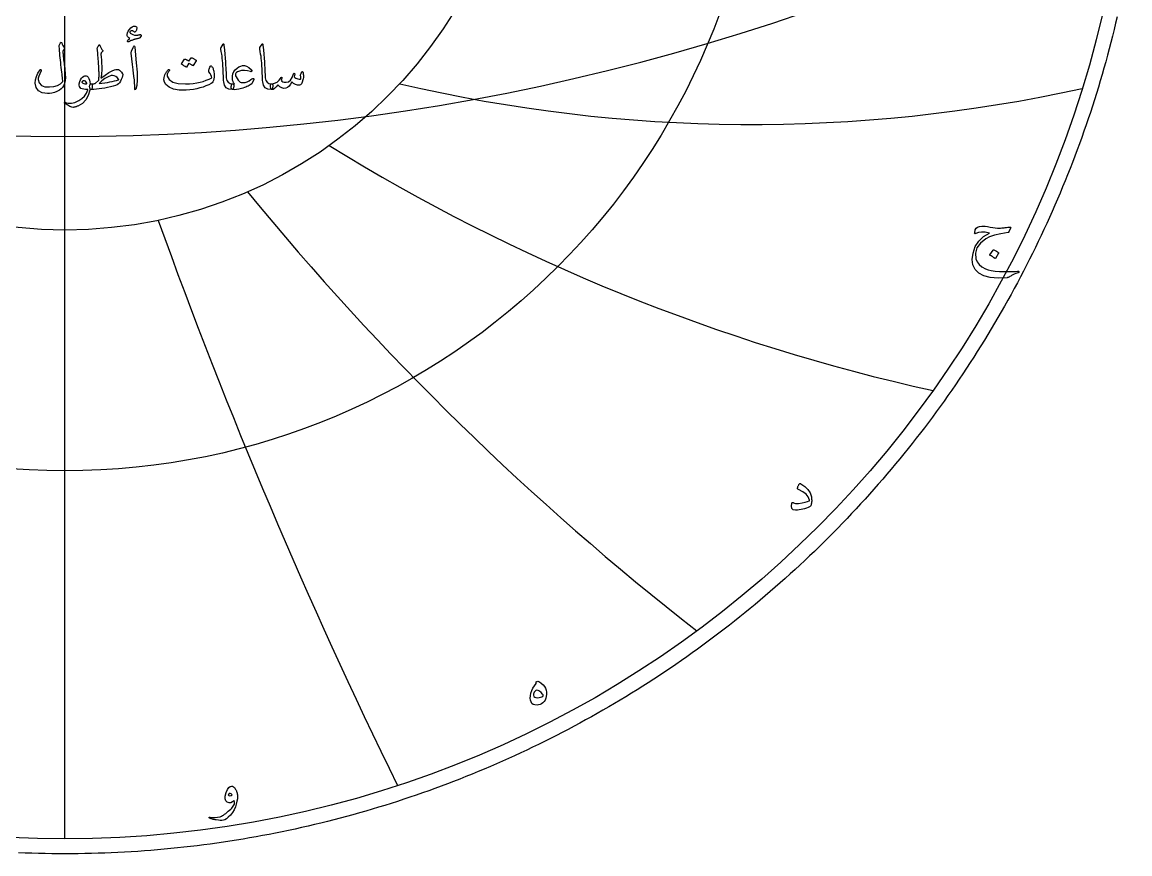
# Model space of a CAD drawing. Header units: millimetres. Extents: x -59 to 59, y -59 to 61.
# Drawn here: x -2.4 to 58.5, y -59.3 to -13.7 of the extents above; entities that cross this region are included whole.
import ezdxf

# ---------------------------------------------------------------- set-up
doc = ezdxf.new("R2010")
doc.units = ezdxf.units.MM
for name, color, linetype in [('CUT_OUTER', 1, 'Continuous'), ('ENGRAVE', 7, 'Continuous'), ('ENGRAVE_FINE', 8, 'Continuous'), ('TEXT', 5, 'Continuous')]:
    doc.layers.add(name, color=color, linetype=linetype)

msp = doc.modelspace()

# ---------------------------------------------------------------- linework, layer by layer
at = {"layer": 'CUT_OUTER'}
msp.add_lwpolyline([(57.8027, -13.3531), (57.7197, -13.7075), (57.6345, -14.0614), (57.5471, -14.4148), (57.4576, -14.7676), (57.3659, -15.1199), (57.272, -15.4716), (57.176, -15.8227), (57.0779, -16.1733), (56.9775, -16.5232), (56.8751, -16.8725), (56.7705, -17.2211), (56.6637, -17.5692), (56.5549, -17.9165), (56.4439, -18.2632), (56.3308, -18.6092), (56.2155, -18.9545), (56.0982, -19.299), (55.9787, -19.6429), (55.8571, -19.986), (55.7334, -20.3283), (55.6076, -20.6699), (55.4798, -21.0108), (55.3498, -21.3508), (55.2177, -21.69), (55.0836, -22.0284), (54.9474, -22.366), (54.8092, -22.7027), (54.6688, -23.0386), (54.5264, -23.3736), (54.382, -23.7077), (54.2355, -24.0409), (54.087, -24.3733), (53.9364, -24.7047), (53.7838, -25.0352), (53.6292, -25.3647), (53.4725, -25.6933), (53.3139, -26.0209), (53.1532, -26.3475), (52.9905, -26.6732), (52.8259, -26.9978), (52.6592, -27.3215), (52.4906, -27.6441), (52.32, -27.9656), (52.1474, -28.2861), (51.9729, -28.6056), (51.7964, -28.9239), (51.6179, -29.2412), (51.4375, -29.5574), (51.2552, -29.8724), (51.0709, -30.1863), (50.8847, -30.4991), (50.6967, -30.8108), (50.5066, -31.1213), (50.3147, -31.4306), (50.1209, -31.7387), (49.9252, -32.0457), (49.7277, -32.3514), (49.5282, -32.6559), (49.3269, -32.9592), (49.1238, -33.2612), (48.9188, -33.562), (48.7119, -33.8616), (48.5032, -34.1598), (48.2927, -34.4568), (48.0804, -34.7525), (47.8662, -35.0468), (47.6503, -35.3399), (47.4325, -35.6316), (47.213, -35.9219), (46.9917, -36.211), (46.7687, -36.4986), (46.5438, -36.7849), (46.3172, -37.0698), (46.0889, -37.3533), (45.8588, -37.6354), (45.6271, -37.9161), (45.3935, -38.1953), (45.1583, -38.4731), (44.9214, -38.7495), (44.6828, -39.0244), (44.4425, -39.2978), (44.2006, -39.5698), (43.9569, -39.8402), (43.7116, -40.1092), (43.4647, -40.3767), (43.2161, -40.6426), (42.966, -40.907), (42.7141, -41.1699), (42.4607, -41.4312), (42.2057, -41.6909), (41.9491, -41.9491), (41.6909, -42.2057), (41.4312, -42.4607), (41.1699, -42.7141), (40.907, -42.966), (40.6426, -43.2161), (40.3767, -43.4647), (40.1092, -43.7116), (39.8402, -43.9569), (39.5698, -44.2006), (39.2978, -44.4425), (39.0244, -44.6828), (38.7495, -44.9214), (38.4731, -45.1583), (38.1953, -45.3935), (37.9161, -45.6271), (37.6354, -45.8588), (37.3533, -46.0889), (37.0698, -46.3172), (36.7849, -46.5438), (36.4986, -46.7687), (36.211, -46.9917), (35.9219, -47.213), (35.6316, -47.4325), (35.3399, -47.6503), (35.0468, -47.8662), (34.7525, -48.0804), (34.4568, -48.2927), (34.1598, -48.5032), (33.8616, -48.7119), (33.562, -48.9188), (33.2612, -49.1238), (32.9592, -49.3269), (32.6559, -49.5282), (32.3514, -49.7277), (32.0457, -49.9252), (31.7387, -50.1209), (31.4306, -50.3147), (31.1213, -50.5066), (30.8108, -50.6967), (30.4991, -50.8847), (30.1863, -51.0709), (29.8724, -51.2552), (29.5574, -51.4375), (29.2412, -51.6179), (28.9239, -51.7964), (28.6056, -51.9729), (28.2861, -52.1474), (27.9656, -52.32), (27.6441, -52.4906), (27.3215, -52.6592), (26.9978, -52.8259), (26.6732, -52.9905), (26.3475, -53.1532), (26.0209, -53.3139), (25.6933, -53.4725), (25.3647, -53.6292), (25.0352, -53.7838), (24.7047, -53.9364), (24.3733, -54.087), (24.0409, -54.2355), (23.7077, -54.382), (23.3736, -54.5264), (23.0386, -54.6688), (22.7027, -54.8092), (22.366, -54.9474), (22.0284, -55.0836), (21.69, -55.2177), (21.3508, -55.3498), (21.0108, -55.4798), (20.6699, -55.6076), (20.3283, -55.7334), (19.986, -55.8571), (19.6429, -55.9787), (19.299, -56.0982), (18.9545, -56.2155), (18.6092, -56.3308), (18.2632, -56.4439), (17.9165, -56.5549), (17.5692, -56.6637), (17.2211, -56.7705), (16.8725, -56.8751), (16.5232, -56.9775), (16.1733, -57.0779), (15.8227, -57.176), (15.4716, -57.272), (15.1199, -57.3659), (14.7676, -57.4576), (14.4148, -57.5471), (14.0614, -57.6345), (13.7075, -57.7197), (13.3531, -57.8027), (12.9982, -57.8835), (12.6428, -57.9622), (12.2869, -58.0387), (11.9305, -58.113), (11.5737, -58.1851), (11.2165, -58.255), (10.8588, -58.3227), (10.5008, -58.3883), (10.1423, -58.4516), (9.7835, -58.5127), (9.4243, -58.5717), (9.0647, -58.6284), (8.7048, -58.6829), (8.3446, -58.7352), (7.984, -58.7853), (7.6232, -58.8332), (7.262, -58.8788), (6.9006, -58.9223), (6.5389, -58.9635), (6.177, -59.0025), (5.8149, -59.0393), (5.4525, -59.0739), (5.0899, -59.1062), (4.7272, -59.1364), (4.3642, -59.1643), (4.0011, -59.1899), (3.6379, -59.2134), (3.2745, -59.2346), (2.9109, -59.2535), (2.5473, -59.2703), (2.1836, -59.2848), (1.8198, -59.2971), (1.4559, -59.3071), (1.092, -59.3149), (0.728, -59.3205), (0.364, -59.3239), (0, -59.325), (-0.364, -59.3239), (-0.728, -59.3205), (-1.092, -59.3149), (-1.4559, -59.3071), (-1.8198, -59.2971), (-2.1836, -59.2848), (-2.5473, -59.2703)], dxfattribs=at)
at = {"layer": 'ENGRAVE'}
for points in [[(0, -58.5), (0, 58.5)], [(0, -58.5), (0, -25.0665)]]:
    msp.add_lwpolyline(points, dxfattribs=at)
for radius in [58.5, 38.2935, 25.0665]:
    msp.add_circle((0, 0), radius, dxfattribs=at)
for centre, radius, start, end in [((37.7163, 65.3265), 84.5959, 256.794575, 282.402019), ((70.8593, 70.8593), 107.2776, 238.319809, 257.525392), ((129.8383, 74.9622), 154.7375, 219.263991, 232.067713), ((289.1797, 77.4855), 301.82, 199.75652, 206.158381)]:
    msp.add_arc(centre, radius, start, end, dxfattribs=at)
at = {"layer": 'ENGRAVE_FINE'}
msp.add_arc((0, 104.4492), 124.3836, 242.077896, 297.922104, dxfattribs=at)
at = {"layer": 'TEXT'}
for points in [[(4.0582, -14.5482), (4.0131, -14.5566), (3.9713, -14.5646), (3.9327, -14.5722), (3.8973, -14.5793), (3.8654, -14.5862), (3.8372, -14.5931), (3.8127, -14.6001), (3.7918, -14.607), (3.7706, -14.6149), (3.7451, -14.6247), (3.7153, -14.6365), (3.6811, -14.6502), (3.6426, -14.6661), (3.5998, -14.6844), (3.5527, -14.705), (3.5012, -14.7281), (3.4802, -14.735), (3.4623, -14.735), (3.4474, -14.7281), (3.4355, -14.7142), (3.4283, -14.6803), (3.4484, -14.6407), (3.4958, -14.5955), (3.5704, -14.5447), (3.5133, -14.5123), (3.4701, -14.4772), (3.4406, -14.4396), (3.4251, -14.3994), (3.4221, -14.3235), (3.4406, -14.2411), (3.4809, -14.1523), (3.5427, -14.0569), (3.6164, -13.9715), (3.6923, -13.9125), (3.7704, -13.8798), (3.8506, -13.8735), (3.8954, -13.8848), (3.9259, -13.9081), (3.9421, -13.9436), (3.944, -13.9912), (3.9362, -14.0426), (3.9233, -14.0898), (3.9051, -14.1326), (3.8818, -14.1711), (3.8584, -14.1981), (3.8368, -14.21), (3.8169, -14.2067), (3.7987, -14.1884), (3.778, -14.1609), (3.7538, -14.1408), (3.7261, -14.128), (3.6949, -14.1226), (3.6623, -14.1226), (3.6335, -14.1295), (3.6087, -14.1434), (3.5877, -14.1641), (3.5723, -14.1892), (3.5678, -14.2126), (3.5741, -14.2342), (3.5911, -14.2541), (3.6551, -14.3015), (3.733, -14.3363), (3.8247, -14.3585), (3.9302, -14.3683), (3.9394, -14.3679), (3.9497, -14.367), (3.961, -14.3653), (3.9734, -14.3631), (3.987, -14.3604), (4.0015, -14.3575), (4.0172, -14.3543), (4.034, -14.351), (4.0521, -14.3476), (4.0686, -14.3445), (4.0833, -14.3416), (4.0963, -14.3389), (4.1077, -14.3366), (4.1179, -14.335), (4.1267, -14.334), (4.1343, -14.3337), (4.1486, -14.3352), (4.1603, -14.3397), (4.1693, -14.3473), (4.1758, -14.3579), (4.1799, -14.3681), (4.1819, -14.3778), (4.1817, -14.3871), (4.1793, -14.3959), (4.1458, -14.4587), (4.1144, -14.5049), (4.0852, -14.5348), (4.0582, -14.5482)], [(-0.2456, -14.7834), (-0.2396, -14.7728), (-0.2318, -14.7653), (-0.2223, -14.7607), (-0.211, -14.7592), (-0.1998, -14.7612), (-0.1903, -14.767), (-0.1825, -14.7767), (-0.1764, -14.7903), (-0.1442, -14.8697), (-0.1098, -14.9382), (-0.0733, -14.996), (-0.0346, -15.0429), (-0.0231, -15.0598), (-0.0199, -15.0792), (-0.0249, -15.1013), (-0.0381, -15.1259), (-0.0465, -15.1378), (-0.0545, -15.1493), (-0.0621, -15.1603), (-0.0692, -15.1709), (-0.0759, -15.1809), (-0.0822, -15.1899), (-0.088, -15.1982), (-0.0934, -15.2055), (-0.1025, -15.2189), (-0.109, -15.2349), (-0.1129, -15.2535), (-0.1142, -15.2747), (-0.1101, -15.3345), (-0.1047, -15.3997), (-0.098, -15.4703), (-0.09, -15.5463), (-0.0809, -15.6277), (-0.0709, -15.7145), (-0.0601, -15.8067), (-0.0484, -15.9044), (-0.0354, -16.0018), (-0.0238, -16.0933), (-0.0137, -16.1791), (-0.0052, -16.259), (0.0021, -16.3333), (0.0082, -16.4021), (0.0133, -16.4656), (0.0173, -16.5236), (0.0218, -16.6955), (0.0078, -16.8584), (-0.0249, -17.0121), (-0.0761, -17.1568), (-0.1261, -17.2417), (-0.2033, -17.3202), (-0.3077, -17.3922), (-0.4394, -17.4578), (-0.5821, -17.512), (-0.7162, -17.5503), (-0.8416, -17.5726), (-0.9583, -17.5788), (-1.2507, -17.5386), (-1.46, -17.4284), (-1.5863, -17.248), (-1.6295, -16.9976), (-1.6144, -16.811), (-1.5655, -16.6283), (-1.4829, -16.4495), (-1.3666, -16.2745), (-1.3577, -16.2644), (-1.3484, -16.2581), (-1.3387, -16.2557), (-1.3285, -16.2573), (-1.3177, -16.2614), (-1.3095, -16.2668), (-1.3039, -16.2735), (-1.3008, -16.2815), (-1.2987, -16.2934), (-1.2991, -16.3048), (-1.3021, -16.3158), (-1.3078, -16.3264), (-1.3871, -16.481), (-1.4418, -16.6127), (-1.4719, -16.7215), (-1.4773, -16.8073), (-1.4195, -16.9922), (-1.2948, -17.1213), (-1.103, -17.1946), (-0.8442, -17.2121), (-0.6108, -17.1868), (-0.4126, -17.1282), (-0.2493, -17.0363), (-0.1211, -16.9111), (-0.1238, -16.8507), (-0.1284, -16.7801), (-0.135, -16.6993), (-0.1436, -16.6084), (-0.1543, -16.5071), (-0.1674, -16.3952), (-0.1828, -16.2727), (-0.2007, -16.1396), (-0.2175, -16.0023), (-0.2335, -15.8672), (-0.2487, -15.7342), (-0.2629, -15.6034), (-0.2761, -15.4747), (-0.288, -15.3482), (-0.2986, -15.2239), (-0.3079, -15.1017), (-0.3217, -14.9841), (-0.3211, -14.9707), (-0.3192, -14.9581), (-0.3159, -14.9465), (-0.3114, -14.9357)], [(1.8648, -14.908), (1.873, -14.8991), (1.8803, -14.8933), (1.8868, -14.8905), (1.8924, -14.8907), (1.8991, -14.8937), (1.9054, -14.8993), (1.9113, -14.9075), (1.9167, -14.9184), (1.9386, -14.9651), (1.9595, -15.0083), (1.9793, -15.0481), (1.998, -15.0844), (2.0158, -15.1169), (2.033, -15.145), (2.0495, -15.1687), (2.0654, -15.1882), (2.0771, -15.2042), (2.081, -15.2211), (2.0771, -15.2388), (2.0654, -15.2574), (1.9962, -15.3439), (1.9874, -15.3588), (1.9815, -15.3759), (1.9787, -15.3951), (1.9789, -15.4165), (1.9902, -15.5798), (1.9997, -15.7236), (2.0075, -15.8479), (2.0135, -15.9528), (2.0181, -16.0384), (2.0213, -16.105), (2.0233, -16.1526), (2.0239, -16.1811), (2.0232, -16.2655), (2.0209, -16.3455), (2.0171, -16.4212), (2.0118, -16.4925), (2.0052, -16.5595), (1.9975, -16.6222), (1.9888, -16.6806), (1.9789, -16.7347), (2.214, -16.5548), (2.4174, -16.4164), (2.5894, -16.3195), (2.7297, -16.2642), (2.7922, -16.2495), (2.8482, -16.2434), (2.8977, -16.246), (2.9407, -16.2573), (3.0015, -16.2888), (3.0592, -16.3386), (3.1139, -16.4064), (3.1656, -16.4925), (3.1736, -16.5131), (3.1768, -16.5366), (3.1753, -16.5632), (3.1691, -16.5928), (3.1347, -16.6992), (3.0938, -16.8004), (3.0465, -16.8964), (2.9926, -16.9872), (2.9403, -17.0456), (2.8663, -17.0962), (2.7708, -17.139), (2.6536, -17.1741), (2.4967, -17.2088), (2.3409, -17.2402), (2.1862, -17.2684), (2.0326, -17.2934), (1.8802, -17.3149), (1.7294, -17.3328), (1.5801, -17.3469), (1.4323, -17.3574), (1.4157, -17.3527), (1.4003, -17.3384), (1.3862, -17.3146), (1.3735, -17.2813), (1.3622, -17.2404), (1.3562, -17.2009), (1.3553, -17.1626), (1.3597, -17.1256), (1.3694, -17.0934), (1.3847, -17.0694), (1.4057, -17.0536), (1.4323, -17.0461), (1.4677, -17.0441), (1.5011, -17.0417), (1.5325, -17.0389), (1.562, -17.0357), (1.5896, -17.0324), (1.6152, -17.0296), (1.6389, -17.0272), (1.6606, -17.0253), (1.8544, -16.8385), (1.8561, -16.8304), (1.8578, -16.8199), (1.8596, -16.807), (1.8613, -16.7918), (1.863, -16.7741), (1.8648, -16.7541), (1.8665, -16.7318), (1.8682, -16.707), (1.8697, -16.6801), (1.8708, -16.6512), (1.8715, -16.6204), (1.8717, -16.5876), (1.8717, -16.5532), (1.8717, -16.5172), (1.8717, -16.4796), (1.8717, -16.4406), (1.8713, -16.3965), (1.87, -16.3437), (1.8678, -16.2823), (1.8648, -16.2123), (1.8609, -16.134), (1.8561, -16.0479), (1.8505, -15.9541), (1.844, -15.8525), (1.8291, -15.6269), (1.8155, -15.4486), (1.8031, -15.3173), (1.7921, -15.2332), (1.7832, -15.1791), (1.7774, -15.138), (1.7746, -15.1099), (1.7748, -15.0948), (1.7853, -15.0663), (1.796, -15.0394), (1.8069, -15.0144), (1.8181, -14.991), (1.8294, -14.969), (1.841, -14.9478), (1.8528, -14.9274), (1.8648, -14.908)], [(3.7434, -15.0394), (3.7765, -14.9754), (3.8031, -14.953), (3.8232, -14.972), (3.8368, -15.0325), (3.9164, -15.8801), (3.9637, -16.4004), (3.9743, -16.816), (3.9481, -17.1269), (3.8852, -17.3332), (3.8738, -17.3501), (3.8636, -17.3592), (3.8547, -17.3605), (3.8472, -17.354), (3.8411, -17.3438), (3.8368, -17.3306), (3.8342, -17.3144), (3.8333, -17.2952), (3.8333, -17.1453), (3.8264, -16.9864), (3.8126, -16.8184), (3.7918, -16.6413), (3.7873, -16.595), (3.7736, -16.47), (3.7509, -16.2663), (3.7192, -15.9839), (3.643, -15.3577), (3.6413, -15.3244), (3.643, -15.2937), (3.6482, -15.2656), (3.6569, -15.2401)], [(8.6838, -14.8665), (8.6905, -14.8561), (8.6968, -14.8492), (8.7026, -14.8457), (8.708, -14.8457), (8.7162, -14.8502), (8.7236, -14.8639), (8.7301, -14.8866), (8.7357, -14.9184), (8.7642, -15.1768), (8.7876, -15.4157), (8.8057, -15.6352), (8.8187, -15.8352), (8.827, -16.0062), (8.8347, -16.1595), (8.8417, -16.2951), (8.8481, -16.4129), (8.8536, -16.5131), (8.8581, -16.5954), (8.8614, -16.6601), (8.8637, -16.707), (8.8944, -16.8476), (8.9623, -16.9509), (9.0674, -17.0171), (9.2097, -17.0461), (9.2492, -17.0564), (9.2745, -17.0807), (9.2856, -17.1187), (9.2823, -17.1706), (9.2661, -17.2523), (9.2486, -17.3107), (9.2298, -17.3458), (9.2097, -17.3574), (9.0094, -17.331), (8.862, -17.2519), (8.7673, -17.12), (8.7253, -16.9353), (8.7187, -16.847), (8.7128, -16.7585), (8.7075, -16.6697), (8.7028, -16.5807), (8.6986, -16.4915), (8.6946, -16.4021), (8.6908, -16.3125), (8.6872, -16.2227), (8.6808, -16.0513), (8.6717, -15.897), (8.66, -15.7598), (8.6457, -15.6397), (8.6289, -15.5243), (8.6094, -15.4014), (8.5874, -15.2709), (8.5627, -15.1329), (8.5595, -15.108), (8.5601, -15.0853), (8.5646, -15.0647), (8.5731, -15.0464)], [(10.8253, -14.8665), (10.832, -14.8561), (10.8383, -14.8492), (10.8441, -14.8457), (10.8495, -14.8457), (10.8578, -14.8502), (10.8651, -14.8639), (10.8716, -14.8866), (10.8772, -14.9184), (10.9058, -15.1768), (10.9291, -15.4157), (10.9473, -15.6352), (10.9603, -15.8352), (10.9686, -16.0062), (10.9763, -16.1595), (10.9833, -16.2951), (10.9897, -16.4129), (10.9952, -16.5131), (10.9996, -16.5954), (11.003, -16.6601), (11.0052, -16.707), (11.0359, -16.8476), (11.1038, -16.9509), (11.2089, -17.0171), (11.3512, -17.0461), (11.3908, -17.0564), (11.4161, -17.0807), (11.4271, -17.1187), (11.4239, -17.1706), (11.4076, -17.2523), (11.3901, -17.3107), (11.3713, -17.3458), (11.3512, -17.3574), (11.151, -17.331), (11.0035, -17.2519), (10.9088, -17.12), (10.8668, -16.9353), (10.8603, -16.847), (10.8543, -16.7585), (10.849, -16.6697), (10.8444, -16.5807), (10.8401, -16.4915), (10.8361, -16.4021), (10.8324, -16.3125), (10.8288, -16.2227), (10.8223, -16.0513), (10.8132, -15.897), (10.8015, -15.7598), (10.7873, -15.6397), (10.7704, -15.5243), (10.7509, -15.4014), (10.7289, -15.2709), (10.7042, -15.1329), (10.701, -15.108), (10.7016, -15.0853), (10.7062, -15.0647), (10.7146, -15.0464)], [(6.9263, -15.6103), (6.9306, -15.606), (6.9367, -15.6034), (6.9444, -15.6025), (6.954, -15.6034), (6.988, -15.6161), (7.021, -15.6302), (7.0529, -15.6455), (7.0837, -15.6622), (7.1136, -15.6803), (7.1429, -15.7002), (7.1716, -15.7219), (7.1996, -15.7452), (7.205, -15.7524), (7.2074, -15.7599), (7.2067, -15.7679), (7.203, -15.7764), (7.037, -16.0393), (7.0324, -16.0428), (7.0257, -16.0428), (7.0169, -16.0393), (7.0058, -16.0324), (6.9983, -16.026), (6.986, -16.0172), (6.9689, -16.0061), (6.947, -15.9926), (6.9202, -15.9765), (6.8882, -15.9576), (6.851, -15.9358), (6.8086, -15.9113), (6.6772, -16.1154), (6.6711, -16.1217), (6.6633, -16.1232), (6.6538, -16.1199), (6.6426, -16.1119), (6.6329, -16.105), (6.6175, -16.0946), (6.5965, -16.0808), (6.5699, -16.0635), (6.5373, -16.0428), (6.4981, -16.0185), (6.4525, -15.9909), (6.4004, -15.9597), (6.395, -15.9545), (6.3926, -15.9493), (6.3933, -15.9441), (6.3969, -15.939), (6.5665, -15.6864), (6.5708, -15.6821), (6.5768, -15.6795), (6.5846, -15.6786), (6.5941, -15.6795), (6.6231, -15.6889), (6.6512, -15.6998), (6.6785, -15.7122), (6.7049, -15.7262), (6.7304, -15.7414), (6.755, -15.7578), (6.7788, -15.7752), (6.8017, -15.7937)], [(8.0541, -16.0704), (8.0774, -16.0996), (8.0987, -16.1318), (8.118, -16.1671), (8.1354, -16.2054), (8.1509, -16.2464), (8.1644, -16.2901), (8.176, -16.3364), (8.1856, -16.3853), (8.1981, -16.4834), (8.2012, -16.5807), (8.1947, -16.6772), (8.1787, -16.7727), (8.1545, -16.8579), (8.1233, -16.9267), (8.0853, -16.979), (8.0403, -17.0149), (7.8976, -17.0904), (7.7462, -17.1576), (7.5862, -17.2167), (7.4175, -17.2675), (7.2402, -17.3096), (7.0543, -17.3427), (6.8597, -17.3667), (6.6564, -17.3816), (6.2754, -17.3778), (5.9628, -17.3246), (5.7184, -17.2221), (5.5424, -17.0703), (5.4702, -16.9516), (5.4369, -16.8238), (5.4425, -16.6869), (5.487, -16.5409), (5.5021, -16.5095), (5.5195, -16.4774), (5.5393, -16.4446), (5.5614, -16.4112), (5.586, -16.3772), (5.6129, -16.3424), (5.6422, -16.3071), (5.6739, -16.2711), (5.6845, -16.2609), (5.6955, -16.2547), (5.707, -16.2523), (5.7188, -16.2538), (5.7268, -16.2568), (5.7336, -16.2624), (5.739, -16.2707), (5.7431, -16.2815), (5.745, -16.2916), (5.7439, -16.3014), (5.7398, -16.3107), (5.7327, -16.3195), (5.7031, -16.3548), (5.6765, -16.3913), (5.6529, -16.4292), (5.6324, -16.4683), (5.6183, -16.5057), (5.6107, -16.5418), (5.6097, -16.5766), (5.6151, -16.6101), (5.7232, -16.8058), (5.9264, -16.9431), (6.2248, -17.0221), (6.6184, -17.0426), (6.8347, -17.0343), (7.0409, -17.0162), (7.2369, -16.9884), (7.4227, -16.9509), (7.5986, -16.9037), (7.7648, -16.8467), (7.9213, -16.78), (8.068, -16.7035), (8.0537, -16.6322), (8.0213, -16.5531), (7.9707, -16.4661), (7.9019, -16.3714), (7.8997, -16.3623), (7.9002, -16.3455), (7.9032, -16.3208), (7.9088, -16.2884), (7.9103, -16.2851), (7.9114, -16.2823), (7.9121, -16.28), (7.9123, -16.278), (7.9235, -16.2339), (7.94, -16.1846), (7.9616, -16.1301), (7.9884, -16.0704), (8.0003, -16.0523), (8.0152, -16.0462), (8.0332, -16.0523), (8.0541, -16.0704)], [(10.3756, -16.7935), (10.2822, -17.0011), (10.2703, -17.0216), (10.2588, -17.0383), (10.2478, -17.051), (10.2372, -17.0599), (10.1833, -17.0968), (10.1256, -17.1313), (10.064, -17.1634), (9.9985, -17.1931), (9.9293, -17.2209), (9.8566, -17.2472), (9.7805, -17.2719), (9.7009, -17.2952), (9.5522, -17.3315), (9.4207, -17.354), (9.3065, -17.3626), (9.2097, -17.3574), (9.1727, -17.3406), (9.1483, -17.3073), (9.1364, -17.2575), (9.137, -17.1914), (9.1459, -17.1317), (9.1586, -17.0876), (9.1753, -17.059), (9.1958, -17.0461), (9.1993, -17.0461), (9.2027, -17.0461), (9.2062, -17.0461), (9.2097, -17.0461), (9.2354, -17.0487), (9.2607, -17.0495), (9.2856, -17.0487), (9.31, -17.0461), (9.268, -16.984), (9.2356, -16.9155), (9.2127, -16.8404), (9.1993, -16.7589), (9.1973, -16.6129), (9.2226, -16.483), (9.2752, -16.369), (9.355, -16.2711), (9.4577, -16.1796), (9.5582, -16.1093), (9.6566, -16.0603), (9.7528, -16.0324), (9.8566, -16.0326), (9.9743, -16.0713), (10.1057, -16.1485), (10.251, -16.2642), (10.2675, -16.2821), (10.2752, -16.3014), (10.2744, -16.3219), (10.2649, -16.3437), (10.2512, -16.3606), (10.2346, -16.3697), (10.2149, -16.371), (10.1922, -16.3645), (10.0294, -16.3174), (9.8661, -16.3005), (9.7024, -16.3139), (9.5383, -16.3576), (9.4732, -16.385), (9.4233, -16.4155), (9.3885, -16.449), (9.3688, -16.4856), (9.364, -16.5319), (9.3775, -16.5911), (9.409, -16.6633), (9.4588, -16.7485), (9.5193, -16.8346), (9.5764, -16.899), (9.63, -16.9418), (9.6802, -16.963), (9.7894, -16.9738), (9.899, -16.9613), (10.0091, -16.9254), (10.1196, -16.8662), (10.2199, -16.797), (10.2718, -16.7641), (10.3133, -16.7451), (10.3444, -16.7399), (10.3652, -16.7485), (10.3736, -16.7591), (10.3782, -16.7701), (10.3788, -16.7816), (10.3756, -16.7935)], [(13.0291, -16.3714), (13.0367, -16.3662), (13.0456, -16.368), (13.0557, -16.3766), (13.0672, -16.3922), (13.0795, -16.4186), (13.0888, -16.4562), (13.0951, -16.505), (13.0983, -16.5652), (13.0994, -16.6335), (13.0957, -16.7001), (13.0873, -16.765), (13.0741, -16.8281), (13.0356, -16.9509), (12.9928, -17.0391), (12.9457, -17.0928), (12.8942, -17.1118), (12.7725, -17.1047), (12.6598, -17.0729), (12.5563, -17.0164), (12.4618, -16.9353), (12.3969, -17.0631), (12.3199, -17.1628), (12.2308, -17.2344), (12.1296, -17.2779), (12.0235, -17.2874), (11.916, -17.2606), (11.8072, -17.1974), (11.6972, -17.098), (11.6081, -17.2115), (11.5207, -17.2926), (11.4351, -17.3412), (11.3512, -17.3574), (11.3343, -17.3479), (11.3183, -17.3194), (11.3032, -17.2718), (11.2889, -17.2052), (11.2837, -17.1395), (11.2924, -17.091), (11.3149, -17.0599), (11.3512, -17.0461), (11.5108, -17.0099), (11.6505, -16.9397), (11.7703, -16.8352), (11.8702, -16.6966), (11.8756, -16.6891), (11.8814, -16.6837), (11.8877, -16.6804), (11.8944, -16.6793), (11.9026, -16.6802), (11.9099, -16.6828), (11.9164, -16.6871), (11.922, -16.6932), (11.9253, -16.7118), (11.9177, -16.7433), (11.8993, -16.7879), (11.8702, -16.8454), (11.9084, -16.8897), (11.9679, -16.9224), (12.0485, -16.9433), (12.1504, -16.9526), (12.2773, -16.926), (12.3882, -16.8393), (12.4832, -16.6925), (12.5621, -16.4856), (12.566, -16.475), (12.5707, -16.4674), (12.5764, -16.4629), (12.5828, -16.4614), (12.5926, -16.4622), (12.601, -16.4648), (12.6081, -16.4692), (12.614, -16.4752), (12.6183, -16.4839), (12.6209, -16.4925), (12.6218, -16.5012), (12.6209, -16.5098), (12.5863, -16.6551), (12.6267, -16.691), (12.6754, -16.7226), (12.7323, -16.7498), (12.7973, -16.7727), (12.8607, -16.7877), (12.9089, -16.7909), (12.942, -16.7825), (12.96, -16.7624), (12.9658, -16.7317), (12.9625, -16.688), (12.9502, -16.6313), (12.9288, -16.5617), (12.9325, -16.542), (12.9504, -16.5038), (12.9827, -16.4469), (13.0291, -16.3714)], [(1.3631, -17.3955), (1.282, -17.6803), (1.146, -17.9188), (0.9551, -18.111), (0.7092, -18.2569), (0.6749, -18.2718), (0.6409, -18.2851), (0.6074, -18.2968), (0.5743, -18.3071), (0.5419, -18.3157), (0.5103, -18.3222), (0.4796, -18.3269), (0.4498, -18.3296), (0.3754, -18.319), (0.2768, -18.2803), (0.154, -18.2135), (0.0069, -18.1186), (-0.0089, -18.1049), (-0.0182, -18.0917), (-0.021, -18.079), (-0.0173, -18.0667), (-0.0091, -18.0571), (0.0017, -18.0528), (0.0151, -18.0537), (0.0311, -18.0597), (0.184, -18.1093), (0.3555, -18.109), (0.5455, -18.0591), (0.7542, -17.9594), (0.9246, -17.8437), (1.0656, -17.7077), (1.1772, -17.5514), (1.2593, -17.3747), (1.2587, -17.3685), (1.2567, -17.3635), (1.2535, -17.3598), (1.2489, -17.3574), (1.1298, -17.3505), (1.0284, -17.3367), (0.9447, -17.3159), (0.8788, -17.2882), (0.8277, -17.2454), (0.7957, -17.1862), (0.7828, -17.1105), (0.7888, -17.0184), (0.7908, -17.0062), (0.7931, -16.9937), (0.7959, -16.9811), (0.7992, -16.9682), (0.8029, -16.9549), (0.807, -16.941), (0.8115, -16.9264), (0.8165, -16.9111), (0.8571, -16.8123), (0.9064, -16.7304), (0.9644, -16.6653), (1.031, -16.6171), (1.0991, -16.5907), (1.1616, -16.5911), (1.2185, -16.6184), (1.2697, -16.6724), (1.3145, -16.7477), (1.3484, -16.835), (1.3715, -16.9345), (1.3839, -17.0461), (1.3907, -17.0459), (1.3973, -17.0456), (1.4037, -17.0451), (1.4098, -17.0443), (1.416, -17.0436), (1.4224, -17.043), (1.429, -17.0427), (1.4358, -17.0426), (1.4591, -17.0476), (1.4773, -17.0625), (1.4903, -17.0874), (1.498, -17.1222), (1.5013, -17.1604), (1.5006, -17.1991), (1.4961, -17.2383), (1.4877, -17.2779), (1.4766, -17.3127), (1.4643, -17.3375), (1.4507, -17.3525), (1.4358, -17.3574), (1.37, -17.3574), (1.3696, -17.3637), (1.3683, -17.3721), (1.3661, -17.3827), (1.3631, -17.3955)], [(1.197, -17.008), (1.1607, -16.9446), (1.1209, -16.8999), (1.0777, -16.8737), (1.031, -16.8662), (1.0031, -16.8735), (0.9782, -16.8852), (0.9564, -16.9012), (0.9376, -16.9215), (0.9315, -16.9323), (0.9307, -16.944), (0.935, -16.9565), (0.9445, -16.9699), (0.9802, -17.0013), (1.0318, -17.0227), (1.0995, -17.0342), (1.1832, -17.0357), (1.1919, -17.0339), (1.197, -17.0288), (1.1988, -17.0201), (1.197, -17.008)], [(2.6086, -16.5755), (2.5911, -16.5762), (2.5731, -16.5781), (2.5548, -16.5814), (2.5359, -16.5859), (2.366, -16.6527), (2.1986, -16.7459), (2.0339, -16.8655), (1.8717, -17.0115), (2.0336, -16.9963), (2.1874, -16.9786), (2.3329, -16.9583), (2.4702, -16.9353), (2.5993, -16.9096), (2.7202, -16.8809), (2.8328, -16.8491), (2.9373, -16.8143), (2.947, -16.8102), (2.952, -16.8047), (2.9522, -16.798), (2.9476, -16.79), (2.8733, -16.6988), (2.792, -16.6326), (2.7037, -16.5915), (2.6086, -16.5755)], [(51.9488, -24.9718), (51.8603, -25.1711), (51.8522, -25.1842), (51.8427, -25.1941), (51.8319, -25.2008), (51.8197, -25.2043), (51.4103, -25.2689), (51.0678, -25.3482), (50.7922, -25.4423), (50.5834, -25.5512), (50.2907, -25.7899), (50.1028, -26.0521), (50.0195, -26.3379), (50.0409, -26.6472), (50.106, -26.8146), (50.2162, -26.9627), (50.3717, -27.0914), (50.5724, -27.2007), (50.7133, -27.2496), (50.8888, -27.2893), (51.0989, -27.3198), (51.3436, -27.341), (51.4737, -27.3472), (51.602, -27.3511), (51.7283, -27.3527), (51.8529, -27.352), (51.9751, -27.3493), (52.0946, -27.3447), (52.2113, -27.3382), (52.3253, -27.3299), (52.352, -27.3281), (52.3732, -27.3299), (52.3889, -27.3354), (52.3991, -27.3447), (52.4046, -27.356), (52.4064, -27.3677), (52.4046, -27.38), (52.3991, -27.3926), (52.395, -27.3994), (52.3903, -27.4051), (52.3849, -27.4096), (52.3788, -27.4129), (52.3722, -27.4158), (52.3654, -27.4189), (52.3584, -27.4223), (52.3511, -27.4259), (52.2448, -27.4598), (52.1509, -27.495), (52.0695, -27.5317), (52.0005, -27.5698), (51.9563, -27.5972), (51.9161, -27.6205), (51.8798, -27.6397), (51.8474, -27.6547), (51.8193, -27.6662), (51.7962, -27.6749), (51.7778, -27.6809), (51.7643, -27.6842), (51.2597, -27.7029), (50.8307, -27.6666), (50.4773, -27.5755), (50.1996, -27.4295), (49.999, -27.2293), (49.8804, -26.9793), (49.844, -26.6795), (49.8896, -26.3298), (50.0105, -25.9776), (50.1996, -25.6776), (50.457, -25.4296), (50.7827, -25.2338), (50.5521, -25.1897), (50.3509, -25.1794), (50.1793, -25.2027), (50.0373, -25.2596), (50.0248, -25.2642), (50.0133, -25.267), (50.0027, -25.2679), (49.993, -25.267), (49.9849, -25.264), (49.9791, -25.2587), (49.9757, -25.2511), (49.9745, -25.2412), (49.9796, -25.1953), (49.9874, -25.1498), (49.998, -25.1049), (50.0114, -25.0604), (50.0585, -24.9739), (50.1332, -24.91), (50.2356, -24.8687), (50.3657, -24.85), (50.448, -24.8507), (50.5511, -24.8602), (50.675, -24.8784), (50.8196, -24.9054), (50.9688, -24.9323), (51.1065, -24.9506), (51.2327, -24.96), (51.3473, -24.9607), (51.4024, -24.9583), (51.4608, -24.9547), (51.5224, -24.95), (51.5872, -24.9441), (51.6552, -24.9368), (51.7265, -24.928), (51.801, -24.9175), (51.8787, -24.9054), (51.9232, -24.904), (51.9498, -24.9146), (51.9583, -24.9372), (51.9488, -24.9718)], [(50.9967, -26.1675), (51.0014, -26.1628), (51.0078, -26.1601), (51.0161, -26.1591), (51.0263, -26.1601), (51.098, -26.1891), (51.1656, -26.2247), (51.229, -26.2666), (51.2883, -26.3151), (51.294, -26.3224), (51.2966, -26.3298), (51.2959, -26.3372), (51.292, -26.3446), (51.1185, -26.6251), (51.1121, -26.6317), (51.1038, -26.6334), (51.0936, -26.6299), (51.0816, -26.6214), (51.0712, -26.614), (51.0549, -26.6029), (51.0325, -26.5881), (51.0041, -26.5697), (50.9693, -26.5476), (50.9275, -26.5217), (50.8789, -26.4922), (50.8233, -26.459), (50.8159, -26.4535), (50.8122, -26.4479), (50.8122, -26.4424), (50.8159, -26.4368)], [(40.2402, -39.2383), (40.2548, -39.1943), (40.2693, -39.1548), (40.2834, -39.1196), (40.2974, -39.0888), (40.3109, -39.0622), (40.3237, -39.0395), (40.3358, -39.0207), (40.3472, -39.0058), (40.365, -38.9915), (40.385, -38.9855), (40.4074, -38.9878), (40.4321, -38.9984), (40.6505, -39.1449), (40.8187, -39.3148), (40.9365, -39.5084), (41.0041, -39.7254), (41.0135, -39.7874), (41.0198, -39.8481), (41.0228, -39.9074), (41.0225, -39.9653), (41.0189, -40.0213), (41.0115, -40.0751), (41.0004, -40.1265), (40.9856, -40.1756), (40.9725, -40.2019), (40.9552, -40.2254), (40.9337, -40.2462), (40.9081, -40.2642), (40.82, -40.3073), (40.7292, -40.3444), (40.6355, -40.3756), (40.5391, -40.4007), (40.4404, -40.4203), (40.3398, -40.4349), (40.2374, -40.4443), (40.1332, -40.4487), (40.0095, -40.4279), (39.9339, -40.3583), (39.9062, -40.2397), (39.9265, -40.0723), (39.9334, -40.0541), (39.9431, -40.04), (39.9556, -40.0301), (39.9708, -40.0243), (39.9839, -40.0259), (39.9976, -40.0308), (40.0116, -40.0388), (40.0262, -40.0501), (40.0711, -40.0744), (40.1323, -40.088), (40.2095, -40.091), (40.3029, -40.0834), (40.5057, -40.0538), (40.671, -40.0206), (40.799, -39.9837), (40.8897, -39.9431), (40.8943, -39.9376), (40.8971, -39.9284), (40.898, -39.9154), (40.8971, -39.8988), (40.8346, -39.7245), (40.7135, -39.5704), (40.5338, -39.4366), (40.2955, -39.3231), (40.2644, -39.3068), (40.2448, -39.2872), (40.2367, -39.2643), (40.2402, -39.2383)], [(25.909, -49.8676), (25.9406, -49.8531), (25.9764, -49.8501), (26.0163, -49.8586), (26.0603, -49.8787), (26.1699, -49.952), (26.2624, -50.0355), (26.3378, -50.1292), (26.3961, -50.233), (26.4365, -50.3411), (26.458, -50.4516), (26.4605, -50.5644), (26.4441, -50.6795), (26.4144, -50.7844), (26.3731, -50.8779), (26.3203, -50.9597), (26.2559, -51.0301), (26.1833, -51.0866), (26.1055, -51.1269), (26.0227, -51.1512), (25.9349, -51.1592), (25.82, -51.1509), (25.7264, -51.1186), (25.6539, -51.0624), (25.6027, -50.9821), (25.572, -50.8845), (25.5612, -50.7727), (25.5702, -50.6465), (25.599, -50.5061), (25.6459, -50.3603), (25.7088, -50.2219), (25.7879, -50.0909), (25.8832, -49.9673), (25.8864, -49.9615), (25.8887, -49.9516), (25.8901, -49.9375), (25.8906, -49.9193), (25.8917, -49.8995), (25.8952, -49.8842), (25.9009, -49.8736), (25.909, -49.8676)], [(26.2596, -50.661), (26.2751, -50.6417), (26.2771, -50.6168), (26.2658, -50.5863), (26.2412, -50.5503), (26.1556, -50.4572), (26.0723, -50.3917), (25.9914, -50.3538), (25.9127, -50.3437), (25.8753, -50.3504), (25.8408, -50.3704), (25.8089, -50.4039), (25.7799, -50.4507), (25.7566, -50.5012), (25.742, -50.5457), (25.7363, -50.5842), (25.7393, -50.6168), (25.7651, -50.6765), (25.8094, -50.7192), (25.8721, -50.7448), (25.9533, -50.7533), (26.043, -50.7475), (26.124, -50.7302), (26.1962, -50.7014), (26.2596, -50.661)], [(8.8537, -55.9571), (8.921, -55.8007), (8.9939, -55.6896), (9.0723, -55.6236), (9.1563, -55.6028), (9.2089, -55.6121), (9.2596, -55.6397), (9.3085, -55.6859), (9.3556, -55.7505), (9.3782, -55.7878), (9.398, -55.8261), (9.4151, -55.8653), (9.4294, -55.9054), (9.4416, -55.9467), (9.4524, -55.9894), (9.4619, -56.0335), (9.47, -56.0789), (9.4776, -56.1801), (9.4709, -56.2994), (9.4499, -56.4366), (9.4146, -56.5918), (9.3625, -56.7526), (9.291, -56.9064), (9.2001, -57.0534), (9.0899, -57.1934), (8.9743, -57.3154), (8.8712, -57.4046), (8.7806, -57.4611), (8.7024, -57.4849), (8.6226, -57.4891), (8.5308, -57.4867), (8.427, -57.478), (8.3112, -57.4628), (8.2525, -57.4532), (8.1982, -57.4429), (8.1482, -57.432), (8.1027, -57.4203), (8.0613, -57.4084), (8.0238, -57.3968), (7.9903, -57.3854), (7.9606, -57.3742), (7.9431, -57.3645), (7.9311, -57.3539), (7.9246, -57.3424), (7.9237, -57.3299), (7.9295, -57.3175), (7.9394, -57.3096), (7.9535, -57.3064), (7.9717, -57.3078), (8.114, -57.3216), (8.2531, -57.3225), (8.3889, -57.3105), (8.5215, -57.2856), (8.5625, -57.2729), (8.6078, -57.2533), (8.6575, -57.2268), (8.7116, -57.1934), (8.7701, -57.153), (8.8329, -57.1057), (8.9001, -57.0515), (8.9718, -56.9904), (9.0419, -56.9272), (9.1046, -56.8668), (9.16, -56.8091), (9.2079, -56.7542), (9.2483, -56.7019), (9.2808, -56.6518), (9.3055, -56.6041), (9.3223, -56.5586), (9.3127, -56.4899), (9.302, -56.4387), (9.2905, -56.405), (9.2781, -56.3889), (9.2031, -56.4772), (9.1185, -56.5245), (9.0241, -56.5307), (8.9201, -56.4959), (8.8343, -56.4207), (8.7946, -56.3058), (8.8011, -56.1513), (8.8537, -55.9571)], [(9.1895, -56.0937), (9.1351, -56.0277), (9.0788, -56.0032), (9.0207, -56.0203), (8.9607, -56.0789), (9.0096, -56.1186), (9.064, -56.1342), (9.124, -56.1259), (9.1895, -56.0937)]]:
    msp.add_lwpolyline(points, close=True, dxfattribs=at)

doc.saveas('drawing.dxf')
